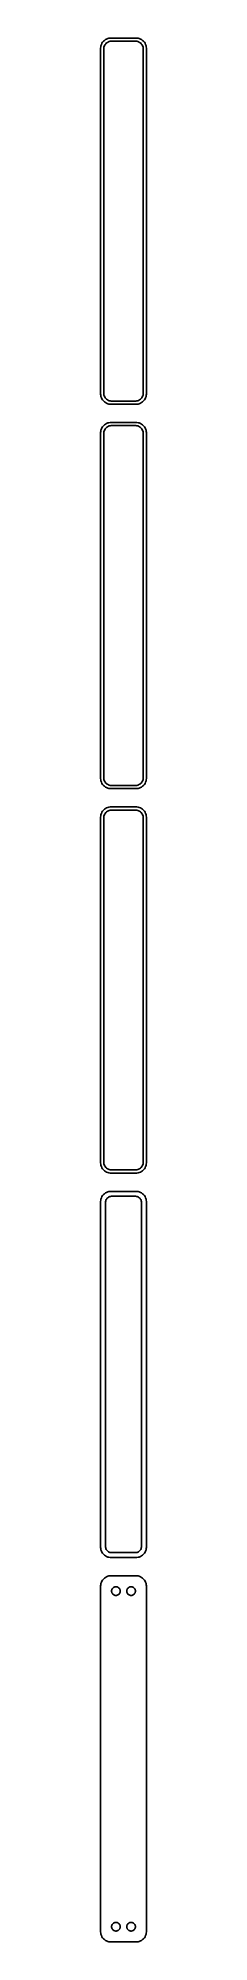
# Model space of a CAD drawing. Header units: metres. Extents: x -11 to 11, y 855 to 1791.
import ezdxf

# ---------------------------------------------------------------- set-up
doc = ezdxf.new("R2010")
doc.units = ezdxf.units.M

msp = doc.modelspace()

# ---------------------------------------------------------------- linework, layer by layer
for p, q in [((-10.8989, 1787.84), (-11.0929, 1787.24)), ((-10.6315, 1788.41), (-10.8989, 1787.84)), ((-10.2951, 1788.94), (-10.6315, 1788.41)), ((-9.89484, 1789.42), (-10.2951, 1788.94)), ((-9.43712, 1789.85), (-9.89484, 1789.42)), ((-8.92912, 1790.22), (-9.43712, 1789.85)), ((-9.25522, 1787.43), (-8.98605, 1787.85)), ((-8.98605, 1787.85), (-8.66586, 1788.24)), ((-8.37889, 1790.52), (-8.92912, 1790.22)), ((-8.66586, 1788.24), (-8.29968, 1788.58)), ((-7.79507, 1790.76), (-8.37889, 1790.52)), ((-8.29968, 1788.58), (-7.8933, 1788.88)), ((-7.8933, 1788.88), (-7.45311, 1789.12)), ((-7.1869, 1790.91), (-7.79507, 1790.76)), ((-7.45311, 1789.12), (-6.98605, 1789.3)), ((-6.56395, 1790.99), (-7.1869, 1790.91)), ((-6.98605, 1789.3), (-6.49951, 1789.43)), ((6.56395, 1790.99), (-6.56395, 1790.99)), ((-6.49951, 1789.43), (-6.00116, 1789.49)), ((-6.00116, 1789.49), (6.00116, 1789.49)), ((6.00116, 1789.49), (6.49951, 1789.43)), ((6.49951, 1789.43), (6.98605, 1789.3)), ((7.1869, 1790.91), (6.56395, 1790.99)), ((6.98605, 1789.3), (7.45311, 1789.12)), ((7.79507, 1790.76), (7.1869, 1790.91)), ((7.45311, 1789.12), (7.8933, 1788.88)), ((8.37889, 1790.52), (7.79507, 1790.76)), ((7.8933, 1788.88), (8.29968, 1788.58)), ((8.29968, 1788.58), (8.66586, 1788.24)), ((8.92912, 1790.22), (8.37889, 1790.52)), ((8.66586, 1788.24), (8.98605, 1787.85)), ((9.43712, 1789.85), (8.92912, 1790.22)), ((8.98605, 1787.85), (9.25522, 1787.43)), ((9.89484, 1789.42), (9.43712, 1789.85)), ((10.2951, 1788.94), (9.89484, 1789.42)), ((10.6315, 1788.41), (10.2951, 1788.94)), ((10.8989, 1787.84), (10.6315, 1788.41)), ((11.0929, 1787.24), (10.8989, 1787.84)), ((-11.2106, 1786.63), (-11.25, 1786)), ((-11.25, 1786), (-11.25, 1616)), ((-11.0929, 1787.24), (-11.2106, 1786.63)), ((-9.75, 1785.5), (-9.71844, 1786)), ((-9.75, 1616.5), (-9.75, 1785.5)), ((-9.71844, 1786), (-9.62433, 1786.49)), ((-9.62433, 1786.49), (-9.4691, 1786.97)), ((-9.4691, 1786.97), (-9.25522, 1787.43)), ((9.25522, 1787.43), (9.4691, 1786.97)), ((9.4691, 1786.97), (9.62433, 1786.49)), ((9.62433, 1786.49), (9.71844, 1786)), ((9.71844, 1786), (9.75, 1785.5)), ((9.75, 1785.5), (9.75, 1616.5)), ((11.2106, 1786.63), (11.0929, 1787.24)), ((11.25, 1786), (11.2106, 1786.63)), ((11.25, 1616), (11.25, 1786)), ((-11.25, 1616), (-11.2106, 1615.37)), ((-11.2106, 1615.37), (-11.0929, 1614.76)), ((-11.0929, 1614.76), (-10.8989, 1614.16)), ((-10.8989, 1614.16), (-10.6315, 1613.59)), ((-10.6315, 1613.59), (-10.2951, 1613.06)), ((-10.2951, 1613.06), (-9.89484, 1612.58)), ((-9.89484, 1612.58), (-9.43712, 1612.15)), ((-9.71844, 1616), (-9.75, 1616.5)), ((-9.62433, 1615.51), (-9.71844, 1616)), ((-9.4691, 1615.03), (-9.62433, 1615.51)), ((-9.25522, 1614.57), (-9.4691, 1615.03)), ((-9.43712, 1612.15), (-8.92912, 1611.78)), ((-8.98605, 1614.15), (-9.25522, 1614.57)), ((-8.66586, 1613.76), (-8.98605, 1614.15)), ((-8.92912, 1611.78), (-8.37889, 1611.48)), ((-8.29968, 1613.42), (-8.66586, 1613.76)), ((-8.37889, 1611.48), (-7.79507, 1611.24)), ((-7.8933, 1613.12), (-8.29968, 1613.42)), ((-7.45311, 1612.88), (-7.8933, 1613.12)), ((-7.79507, 1611.24), (-7.1869, 1611.09)), ((-6.98605, 1612.7), (-7.45311, 1612.88)), ((-7.1869, 1611.09), (-6.56395, 1611.01)), ((-6.49951, 1612.57), (-6.98605, 1612.7)), ((-6.56395, 1611.01), (6.56395, 1611.01)), ((-6.00116, 1612.51), (-6.49951, 1612.57)), ((6.00116, 1612.51), (-6.00116, 1612.51)), ((6.49951, 1612.57), (6.00116, 1612.51)), ((6.98605, 1612.7), (6.49951, 1612.57)), ((6.56395, 1611.01), (7.1869, 1611.09)), ((7.45311, 1612.88), (6.98605, 1612.7)), ((7.1869, 1611.09), (7.79507, 1611.24)), ((7.8933, 1613.12), (7.45311, 1612.88)), ((7.79507, 1611.24), (8.37889, 1611.48)), ((8.29968, 1613.42), (7.8933, 1613.12)), ((8.66586, 1613.76), (8.29968, 1613.42)), ((8.37889, 1611.48), (8.92912, 1611.78)), ((8.98605, 1614.15), (8.66586, 1613.76)), ((8.92912, 1611.78), (9.43712, 1612.15)), ((9.25522, 1614.57), (8.98605, 1614.15)), ((9.4691, 1615.03), (9.25522, 1614.57)), ((9.43712, 1612.15), (9.89484, 1612.58)), ((9.62433, 1615.51), (9.4691, 1615.03)), ((9.71844, 1616), (9.62433, 1615.51)), ((9.75, 1616.5), (9.71844, 1616)), ((9.89484, 1612.58), (10.2951, 1613.06)), ((10.2951, 1613.06), (10.6315, 1613.59)), ((10.6315, 1613.59), (10.8989, 1614.16)), ((10.8989, 1614.16), (11.0929, 1614.76)), ((11.0929, 1614.76), (11.2106, 1615.37)), ((11.2106, 1615.37), (11.25, 1616)), ((-9.43712, 1600.85), (-9.89484, 1600.42)), ((-8.92912, 1601.22), (-9.43712, 1600.85)), ((-8.37889, 1601.52), (-8.92912, 1601.22)), ((-7.79507, 1601.76), (-8.37889, 1601.52)), ((-7.1869, 1601.91), (-7.79507, 1601.76)), ((-6.56395, 1601.99), (-7.1869, 1601.91)), ((6.56395, 1601.99), (-6.56395, 1601.99)), ((7.1869, 1601.91), (6.56395, 1601.99)), ((7.79507, 1601.76), (7.1869, 1601.91)), ((8.37889, 1601.52), (7.79507, 1601.76)), ((8.92912, 1601.22), (8.37889, 1601.52)), ((9.43712, 1600.85), (8.92912, 1601.22)), ((9.89484, 1600.42), (9.43712, 1600.85)), ((-11.2106, 1597.63), (-11.25, 1597)), ((-11.25, 1597), (-11.25, 1427)), ((-11.0929, 1598.24), (-11.2106, 1597.63)), ((-10.8989, 1598.84), (-11.0929, 1598.24)), ((-10.6315, 1599.41), (-10.8989, 1598.84)), ((-10.2951, 1599.94), (-10.6315, 1599.41)), ((-9.89484, 1600.42), (-10.2951, 1599.94)), ((-9.75, 1596.5), (-9.71844, 1597)), ((-9.75, 1427.5), (-9.75, 1596.5)), ((-9.71844, 1597), (-9.62433, 1597.49)), ((-9.62433, 1597.49), (-9.4691, 1597.97)), ((-9.4691, 1597.97), (-9.25522, 1598.43)), ((-9.25522, 1598.43), (-8.98605, 1598.85)), ((-8.98605, 1598.85), (-8.66586, 1599.24)), ((-8.66586, 1599.24), (-8.29968, 1599.58)), ((-8.29968, 1599.58), (-7.8933, 1599.88)), ((-7.8933, 1599.88), (-7.45311, 1600.12)), ((-7.45311, 1600.12), (-6.98605, 1600.3)), ((-6.98605, 1600.3), (-6.49951, 1600.43)), ((-6.49951, 1600.43), (-6.00116, 1600.49)), ((-6.00116, 1600.49), (6.00116, 1600.49)), ((6.00116, 1600.49), (6.49951, 1600.43)), ((6.49951, 1600.43), (6.98605, 1600.3)), ((6.98605, 1600.3), (7.45311, 1600.12)), ((7.45311, 1600.12), (7.8933, 1599.88)), ((7.8933, 1599.88), (8.29968, 1599.58)), ((8.29968, 1599.58), (8.66586, 1599.24)), ((8.66586, 1599.24), (8.98605, 1598.85)), ((8.98605, 1598.85), (9.25522, 1598.43)), ((9.25522, 1598.43), (9.4691, 1597.97)), ((9.4691, 1597.97), (9.62433, 1597.49)), ((9.62433, 1597.49), (9.71844, 1597)), ((9.71844, 1597), (9.75, 1596.5)), ((9.75, 1596.5), (9.75, 1427.5)), ((10.2951, 1599.94), (9.89484, 1600.42)), ((10.6315, 1599.41), (10.2951, 1599.94)), ((10.8989, 1598.84), (10.6315, 1599.41)), ((11.0929, 1598.24), (10.8989, 1598.84)), ((11.2106, 1597.63), (11.0929, 1598.24)), ((11.25, 1597), (11.2106, 1597.63)), ((11.25, 1427), (11.25, 1597)), ((-11.25, 1427), (-11.2106, 1426.37)), ((-11.2106, 1426.37), (-11.0929, 1425.76)), ((-11.0929, 1425.76), (-10.8989, 1425.16)), ((-10.8989, 1425.16), (-10.6315, 1424.59)), ((-10.6315, 1424.59), (-10.2951, 1424.06)), ((-10.2951, 1424.06), (-9.89484, 1423.58)), ((-9.89484, 1423.58), (-9.43712, 1423.15)), ((-9.71844, 1427), (-9.75, 1427.5)), ((-9.62433, 1426.51), (-9.71844, 1427)), ((-9.4691, 1426.03), (-9.62433, 1426.51)), ((-9.25522, 1425.57), (-9.4691, 1426.03)), ((-9.43712, 1423.15), (-8.92912, 1422.78)), ((-8.98605, 1425.15), (-9.25522, 1425.57)), ((-8.66586, 1424.76), (-8.98605, 1425.15)), ((-8.92912, 1422.78), (-8.37889, 1422.48)), ((-8.29968, 1424.42), (-8.66586, 1424.76)), ((-7.8933, 1424.12), (-8.29968, 1424.42)), ((-7.45311, 1423.88), (-7.8933, 1424.12)), ((-6.98605, 1423.7), (-7.45311, 1423.88)), ((-6.49951, 1423.57), (-6.98605, 1423.7)), ((-6.00116, 1423.51), (-6.49951, 1423.57)), ((6.00116, 1423.51), (-6.00116, 1423.51)), ((6.49951, 1423.57), (6.00116, 1423.51)), ((6.98605, 1423.7), (6.49951, 1423.57)), ((7.45311, 1423.88), (6.98605, 1423.7)), ((7.8933, 1424.12), (7.45311, 1423.88)), ((8.29968, 1424.42), (7.8933, 1424.12)), ((8.66586, 1424.76), (8.29968, 1424.42)), ((8.37889, 1422.48), (8.92912, 1422.78)), ((8.98605, 1425.15), (8.66586, 1424.76)), ((8.92912, 1422.78), (9.43712, 1423.15)), ((9.25522, 1425.57), (8.98605, 1425.15)), ((9.4691, 1426.03), (9.25522, 1425.57)), ((9.43712, 1423.15), (9.89484, 1423.58)), ((9.62433, 1426.51), (9.4691, 1426.03)), ((9.71844, 1427), (9.62433, 1426.51)), ((9.75, 1427.5), (9.71844, 1427)), ((9.89484, 1423.58), (10.2951, 1424.06)), ((10.2951, 1424.06), (10.6315, 1424.59)), ((10.6315, 1424.59), (10.8989, 1425.16)), ((10.8989, 1425.16), (11.0929, 1425.76)), ((11.0929, 1425.76), (11.2106, 1426.37)), ((11.2106, 1426.37), (11.25, 1427)), ((-8.37889, 1422.48), (-7.79507, 1422.24)), ((-7.79507, 1422.24), (-7.1869, 1422.09)), ((-7.1869, 1422.09), (-6.56395, 1422.01)), ((-6.56395, 1422.01), (6.56395, 1422.01)), ((6.56395, 1422.01), (7.1869, 1422.09)), ((7.1869, 1422.09), (7.79507, 1422.24)), ((7.79507, 1422.24), (8.37889, 1422.48)), ((-11.2106, 1408.63), (-11.25, 1408)), ((-11.25, 1408), (-11.25, 1238)), ((-11.0929, 1409.24), (-11.2106, 1408.63)), ((-10.8989, 1409.84), (-11.0929, 1409.24)), ((-10.6315, 1410.41), (-10.8989, 1409.84)), ((-10.2951, 1410.94), (-10.6315, 1410.41)), ((-9.89484, 1411.42), (-10.2951, 1410.94)), ((-9.43712, 1411.85), (-9.89484, 1411.42)), ((-9.75, 1407.5), (-9.71844, 1408)), ((-9.75, 1238.5), (-9.75, 1407.5)), ((-9.71844, 1408), (-9.62433, 1408.49)), ((-9.62433, 1408.49), (-9.4691, 1408.97)), ((-9.4691, 1408.97), (-9.25522, 1409.43)), ((-8.92912, 1412.22), (-9.43712, 1411.85)), ((-9.25522, 1409.43), (-8.98605, 1409.85)), ((-8.98605, 1409.85), (-8.66586, 1410.24)), ((-8.37889, 1412.52), (-8.92912, 1412.22)), ((-8.66586, 1410.24), (-8.29968, 1410.58)), ((-7.79507, 1412.76), (-8.37889, 1412.52)), ((-8.29968, 1410.58), (-7.8933, 1410.88)), ((-7.8933, 1410.88), (-7.45311, 1411.12)), ((-7.1869, 1412.91), (-7.79507, 1412.76)), ((-7.45311, 1411.12), (-6.98605, 1411.3)), ((-6.56395, 1412.99), (-7.1869, 1412.91)), ((-6.98605, 1411.3), (-6.49951, 1411.43)), ((6.56395, 1412.99), (-6.56395, 1412.99)), ((-6.49951, 1411.43), (-6.00116, 1411.49)), ((-6.00116, 1411.49), (6.00116, 1411.49)), ((6.00116, 1411.49), (6.49951, 1411.43)), ((6.49951, 1411.43), (6.98605, 1411.3)), ((7.1869, 1412.91), (6.56395, 1412.99)), ((6.98605, 1411.3), (7.45311, 1411.12)), ((7.79507, 1412.76), (7.1869, 1412.91)), ((7.45311, 1411.12), (7.8933, 1410.88)), ((8.37889, 1412.52), (7.79507, 1412.76)), ((7.8933, 1410.88), (8.29968, 1410.58)), ((8.29968, 1410.58), (8.66586, 1410.24)), ((8.92912, 1412.22), (8.37889, 1412.52)), ((8.66586, 1410.24), (8.98605, 1409.85)), ((9.43712, 1411.85), (8.92912, 1412.22)), ((8.98605, 1409.85), (9.25522, 1409.43)), ((9.25522, 1409.43), (9.4691, 1408.97)), ((9.89484, 1411.42), (9.43712, 1411.85)), ((9.4691, 1408.97), (9.62433, 1408.49)), ((9.62433, 1408.49), (9.71844, 1408)), ((9.71844, 1408), (9.75, 1407.5)), ((9.75, 1407.5), (9.75, 1238.5)), ((10.2951, 1410.94), (9.89484, 1411.42)), ((10.6315, 1410.41), (10.2951, 1410.94)), ((10.8989, 1409.84), (10.6315, 1410.41)), ((11.0929, 1409.24), (10.8989, 1409.84)), ((11.2106, 1408.63), (11.0929, 1409.24)), ((11.25, 1408), (11.2106, 1408.63)), ((11.25, 1238), (11.25, 1408)), ((-11.25, 1238), (-11.2106, 1237.37)), ((-11.2106, 1237.37), (-11.0929, 1236.76)), ((-11.0929, 1236.76), (-10.8989, 1236.16)), ((-10.8989, 1236.16), (-10.6315, 1235.59)), ((-10.6315, 1235.59), (-10.2951, 1235.06)), ((-9.71844, 1238), (-9.75, 1238.5)), ((-9.62433, 1237.51), (-9.71844, 1238)), ((-9.4691, 1237.03), (-9.62433, 1237.51)), ((-9.25522, 1236.57), (-9.4691, 1237.03)), ((-8.98605, 1236.15), (-9.25522, 1236.57)), ((-8.66586, 1235.76), (-8.98605, 1236.15)), ((-8.29968, 1235.42), (-8.66586, 1235.76)), ((8.66586, 1235.76), (8.29968, 1235.42)), ((8.98605, 1236.15), (8.66586, 1235.76)), ((9.25522, 1236.57), (8.98605, 1236.15)), ((9.4691, 1237.03), (9.25522, 1236.57)), ((9.62433, 1237.51), (9.4691, 1237.03)), ((9.71844, 1238), (9.62433, 1237.51)), ((9.75, 1238.5), (9.71844, 1238)), ((10.2951, 1235.06), (10.6315, 1235.59)), ((10.6315, 1235.59), (10.8989, 1236.16)), ((10.8989, 1236.16), (11.0929, 1236.76)), ((11.0929, 1236.76), (11.2106, 1237.37)), ((11.2106, 1237.37), (11.25, 1238)), ((-10.2951, 1235.06), (-9.89484, 1234.58)), ((-9.89484, 1234.58), (-9.43712, 1234.15)), ((-9.43712, 1234.15), (-8.92912, 1233.78)), ((-8.92912, 1233.78), (-8.37889, 1233.48)), ((-8.37889, 1233.48), (-7.79507, 1233.24)), ((-7.8933, 1235.12), (-8.29968, 1235.42)), ((-7.45311, 1234.88), (-7.8933, 1235.12)), ((-7.79507, 1233.24), (-7.1869, 1233.09)), ((-6.98605, 1234.7), (-7.45311, 1234.88)), ((-7.1869, 1233.09), (-6.56395, 1233.01)), ((-6.49951, 1234.57), (-6.98605, 1234.7)), ((-6.56395, 1233.01), (6.56395, 1233.01)), ((-6.00116, 1234.51), (-6.49951, 1234.57)), ((6.00116, 1234.51), (-6.00116, 1234.51)), ((6.49951, 1234.57), (6.00116, 1234.51)), ((6.98605, 1234.7), (6.49951, 1234.57)), ((6.56395, 1233.01), (7.1869, 1233.09)), ((7.45311, 1234.88), (6.98605, 1234.7)), ((7.1869, 1233.09), (7.79507, 1233.24)), ((7.8933, 1235.12), (7.45311, 1234.88)), ((7.79507, 1233.24), (8.37889, 1233.48)), ((8.29968, 1235.42), (7.8933, 1235.12)), ((8.37889, 1233.48), (8.92912, 1233.78)), ((8.92912, 1233.78), (9.43712, 1234.15)), ((9.43712, 1234.15), (9.89484, 1234.58)), ((9.89484, 1234.58), (10.2951, 1235.06)), ((-11.2106, 1219.63), (-11.25, 1219)), ((-11.25, 1219), (-11.25, 1049)), ((-11.0929, 1220.24), (-11.2106, 1219.63)), ((-10.8989, 1220.84), (-11.0929, 1220.24)), ((-10.6315, 1221.41), (-10.8989, 1220.84)), ((-10.2951, 1221.94), (-10.6315, 1221.41)), ((-9.89484, 1222.42), (-10.2951, 1221.94)), ((-9.43712, 1222.85), (-9.89484, 1222.42)), ((-8.92912, 1223.22), (-9.43712, 1222.85)), ((-8.37889, 1223.52), (-8.92912, 1223.22)), ((-8.86292, 1218.5), (-8.83836, 1218.89)), ((-8.86292, 1049.5), (-8.86292, 1218.5)), ((-8.83836, 1218.89), (-8.76512, 1219.27)), ((-8.76512, 1219.27), (-8.64432, 1219.65)), ((-8.64432, 1219.65), (-8.47786, 1220)), ((-8.47786, 1220), (-8.2684, 1220.33)), ((-7.79507, 1223.76), (-8.37889, 1223.52)), ((-8.2684, 1220.33), (-8.01921, 1220.63)), ((-8.01921, 1220.63), (-7.73424, 1220.9)), ((-7.1869, 1223.91), (-7.79507, 1223.76)), ((-7.73424, 1220.9), (-7.41798, 1221.13)), ((-7.41798, 1221.13), (-7.07541, 1221.32)), ((-6.56395, 1223.99), (-7.1869, 1223.91)), ((-7.07541, 1221.32), (-6.71194, 1221.46)), ((-6.71194, 1221.46), (-6.3333, 1221.56)), ((6.56395, 1223.99), (-6.56395, 1223.99)), ((-6.3333, 1221.56), (-5.94545, 1221.61)), ((-5.94545, 1221.61), (5.94545, 1221.61)), ((5.94545, 1221.61), (6.3333, 1221.56)), ((6.3333, 1221.56), (6.71194, 1221.46)), ((7.1869, 1223.91), (6.56395, 1223.99)), ((6.71194, 1221.46), (7.07541, 1221.32)), ((7.07541, 1221.32), (7.41798, 1221.13)), ((7.79507, 1223.76), (7.1869, 1223.91)), ((7.41798, 1221.13), (7.73424, 1220.9)), ((7.73424, 1220.9), (8.01921, 1220.63)), ((8.37889, 1223.52), (7.79507, 1223.76)), ((8.01921, 1220.63), (8.2684, 1220.33)), ((8.2684, 1220.33), (8.47786, 1220)), ((8.92912, 1223.22), (8.37889, 1223.52)), ((8.47786, 1220), (8.64432, 1219.65)), ((8.64432, 1219.65), (8.76512, 1219.27)), ((8.76512, 1219.27), (8.83836, 1218.89)), ((8.83836, 1218.89), (8.86292, 1218.5)), ((8.86292, 1218.5), (8.86292, 1049.5)), ((9.43712, 1222.85), (8.92912, 1223.22)), ((9.89484, 1222.42), (9.43712, 1222.85)), ((10.2951, 1221.94), (9.89484, 1222.42)), ((10.6315, 1221.41), (10.2951, 1221.94)), ((10.8989, 1220.84), (10.6315, 1221.41)), ((11.0929, 1220.24), (10.8989, 1220.84)), ((11.2106, 1219.63), (11.0929, 1220.24)), ((11.25, 1219), (11.2106, 1219.63)), ((11.25, 1049), (11.25, 1219)), ((-11.25, 1049), (-11.2106, 1048.37)), ((-11.2106, 1048.37), (-11.0929, 1047.76)), ((-8.83836, 1049.11), (-8.86292, 1049.5)), ((-8.76512, 1048.73), (-8.83836, 1049.11)), ((-8.64432, 1048.35), (-8.76512, 1048.73)), ((-8.47786, 1048), (-8.64432, 1048.35)), ((8.64432, 1048.35), (8.47786, 1048)), ((8.76512, 1048.73), (8.64432, 1048.35)), ((8.83836, 1049.11), (8.76512, 1048.73)), ((8.86292, 1049.5), (8.83836, 1049.11)), ((11.0929, 1047.76), (11.2106, 1048.37)), ((11.2106, 1048.37), (11.25, 1049)), ((-11.0929, 1047.76), (-10.8989, 1047.16)), ((-10.8989, 1047.16), (-10.6315, 1046.59)), ((-10.6315, 1046.59), (-10.2951, 1046.06)), ((-10.2951, 1046.06), (-9.89484, 1045.58)), ((-9.89484, 1045.58), (-9.43712, 1045.15)), ((-9.43712, 1045.15), (-8.92912, 1044.78)), ((-8.92912, 1044.78), (-8.37889, 1044.48)), ((-8.2684, 1047.67), (-8.47786, 1048)), ((-8.37889, 1044.48), (-7.79507, 1044.24)), ((-8.01921, 1047.37), (-8.2684, 1047.67)), ((-7.73424, 1047.1), (-8.01921, 1047.37)), ((-7.79507, 1044.24), (-7.1869, 1044.09)), ((-7.41798, 1046.87), (-7.73424, 1047.1)), ((-7.07541, 1046.68), (-7.41798, 1046.87)), ((-7.1869, 1044.09), (-6.56395, 1044.01)), ((-6.71194, 1046.54), (-7.07541, 1046.68)), ((-6.3333, 1046.44), (-6.71194, 1046.54)), ((-6.56395, 1044.01), (6.56395, 1044.01)), ((-5.94545, 1046.39), (-6.3333, 1046.44)), ((5.94545, 1046.39), (-5.94545, 1046.39)), ((6.3333, 1046.44), (5.94545, 1046.39)), ((6.71194, 1046.54), (6.3333, 1046.44)), ((6.56395, 1044.01), (7.1869, 1044.09)), ((7.07541, 1046.68), (6.71194, 1046.54)), ((7.41798, 1046.87), (7.07541, 1046.68)), ((7.1869, 1044.09), (7.79507, 1044.24)), ((7.73424, 1047.1), (7.41798, 1046.87)), ((8.01921, 1047.37), (7.73424, 1047.1)), ((7.79507, 1044.24), (8.37889, 1044.48)), ((8.2684, 1047.67), (8.01921, 1047.37)), ((8.47786, 1048), (8.2684, 1047.67)), ((8.37889, 1044.48), (8.92912, 1044.78)), ((8.92912, 1044.78), (9.43712, 1045.15)), ((9.43712, 1045.15), (9.89484, 1045.58)), ((9.89484, 1045.58), (10.2951, 1046.06)), ((10.2951, 1046.06), (10.6315, 1046.59)), ((10.6315, 1046.59), (10.8989, 1047.16)), ((10.8989, 1047.16), (11.0929, 1047.76)), ((-11.2106, 1030.63), (-11.25, 1030)), ((-11.25, 1030), (-11.25, 860)), ((-11.0929, 1031.24), (-11.2106, 1030.63)), ((-10.8989, 1031.84), (-11.0929, 1031.24)), ((-10.6315, 1032.41), (-10.8989, 1031.84)), ((-10.2951, 1032.94), (-10.6315, 1032.41)), ((-9.89484, 1033.42), (-10.2951, 1032.94)), ((-9.43712, 1033.85), (-9.89484, 1033.42)), ((-8.92912, 1034.22), (-9.43712, 1033.85)), ((-8.37889, 1034.52), (-8.92912, 1034.22)), ((-7.79507, 1034.76), (-8.37889, 1034.52)), ((-7.1869, 1034.91), (-7.79507, 1034.76)), ((-6.56395, 1034.99), (-7.1869, 1034.91)), ((6.56395, 1034.99), (-6.56395, 1034.99)), ((-4.40984, 1029.53), (-4.1501, 1029.6)), ((-4.1501, 1029.6), (-3.88406, 1029.63)), ((-3.88406, 1029.63), (-3.61592, 1029.63)), ((-3.61592, 1029.63), (-3.34988, 1029.6)), ((-3.34988, 1029.6), (-3.09015, 1029.53)), ((3.09015, 1029.53), (3.34988, 1029.6)), ((3.34988, 1029.6), (3.61592, 1029.63)), ((3.61592, 1029.63), (3.88406, 1029.63)), ((3.88406, 1029.63), (4.1501, 1029.6)), ((4.1501, 1029.6), (4.40984, 1029.53)), ((7.1869, 1034.91), (6.56395, 1034.99)), ((7.79507, 1034.76), (7.1869, 1034.91)), ((8.37889, 1034.52), (7.79507, 1034.76)), ((8.92912, 1034.22), (8.37889, 1034.52)), ((9.43712, 1033.85), (8.92912, 1034.22)), ((9.89484, 1033.42), (9.43712, 1033.85)), ((10.2951, 1032.94), (9.89484, 1033.42)), ((10.6315, 1032.41), (10.2951, 1032.94)), ((10.8989, 1031.84), (10.6315, 1032.41)), ((11.0929, 1031.24), (10.8989, 1031.84)), ((11.2106, 1030.63), (11.0929, 1031.24)), ((11.25, 1030), (11.2106, 1030.63)), ((11.25, 860), (11.25, 1030)), ((-5.88528, 1027.5), (-5.86845, 1027.77)), ((-5.86845, 1027.23), (-5.88528, 1027.5)), ((-5.86845, 1027.77), (-5.81821, 1028.03)), ((-5.81821, 1026.97), (-5.86845, 1027.23)), ((-5.81821, 1028.03), (-5.73534, 1028.29)), ((-5.73534, 1026.71), (-5.81821, 1026.97)), ((-5.73534, 1028.29), (-5.62117, 1028.53)), ((-5.62117, 1026.47), (-5.73534, 1026.71)), ((-5.62117, 1028.53), (-5.47748, 1028.76)), ((-5.47748, 1026.24), (-5.62117, 1026.47)), ((-5.47748, 1028.76), (-5.30655, 1028.96)), ((-5.30655, 1026.04), (-5.47748, 1026.24)), ((-5.30655, 1028.96), (-5.11108, 1029.15)), ((-5.11108, 1025.85), (-5.30655, 1026.04)), ((-5.11108, 1029.15), (-4.89413, 1029.3)), ((-4.89413, 1025.7), (-5.11108, 1025.85)), ((-4.89413, 1029.3), (-4.65915, 1029.43)), ((-4.65915, 1025.57), (-4.89413, 1025.7)), ((-4.65915, 1029.43), (-4.40984, 1029.53)), ((-4.40984, 1025.47), (-4.65915, 1025.57)), ((-4.1501, 1025.4), (-4.40984, 1025.47)), ((-3.88406, 1025.37), (-4.1501, 1025.4)), ((-3.61592, 1025.37), (-3.88406, 1025.37)), ((-3.34988, 1025.4), (-3.61592, 1025.37)), ((-3.09015, 1025.47), (-3.34988, 1025.4)), ((-3.09015, 1029.53), (-2.84084, 1029.43)), ((-2.84084, 1025.57), (-3.09015, 1025.47)), ((-2.84084, 1029.43), (-2.60585, 1029.3)), ((-2.60585, 1025.7), (-2.84084, 1025.57)), ((-2.60585, 1029.3), (-2.3889, 1029.15)), ((-2.3889, 1025.85), (-2.60585, 1025.7)), ((-2.3889, 1029.15), (-2.19344, 1028.96)), ((-2.19344, 1026.04), (-2.3889, 1025.85)), ((-2.19344, 1028.96), (-2.02251, 1028.76)), ((-2.02251, 1026.24), (-2.19344, 1026.04)), ((-2.02251, 1028.76), (-1.87881, 1028.53)), ((-1.87881, 1026.47), (-2.02251, 1026.24)), ((-1.87881, 1028.53), (-1.76465, 1028.29)), ((-1.76465, 1026.71), (-1.87881, 1026.47)), ((-1.76465, 1028.29), (-1.68178, 1028.03)), ((-1.68178, 1026.97), (-1.76465, 1026.71)), ((-1.68178, 1028.03), (-1.63153, 1027.77)), ((-1.63153, 1027.23), (-1.68178, 1026.97)), ((-1.63153, 1027.77), (-1.6147, 1027.5)), ((-1.6147, 1027.5), (-1.63153, 1027.23)), ((1.6147, 1027.5), (1.63153, 1027.77)), ((1.63153, 1027.23), (1.6147, 1027.5)), ((1.63153, 1027.77), (1.68178, 1028.03)), ((1.68178, 1026.97), (1.63153, 1027.23)), ((1.68178, 1028.03), (1.76465, 1028.29)), ((1.76465, 1026.71), (1.68178, 1026.97)), ((1.76465, 1028.29), (1.87881, 1028.53)), ((1.87881, 1026.47), (1.76465, 1026.71)), ((1.87881, 1028.53), (2.02251, 1028.76)), ((2.02251, 1026.24), (1.87881, 1026.47)), ((2.02251, 1028.76), (2.19344, 1028.96)), ((2.19344, 1026.04), (2.02251, 1026.24)), ((2.19344, 1028.96), (2.3889, 1029.15)), ((2.3889, 1025.85), (2.19344, 1026.04)), ((2.3889, 1029.15), (2.60585, 1029.3)), ((2.60585, 1025.7), (2.3889, 1025.85)), ((2.60585, 1029.3), (2.84084, 1029.43)), ((2.84084, 1025.57), (2.60585, 1025.7)), ((2.84084, 1029.43), (3.09015, 1029.53)), ((3.09015, 1025.47), (2.84084, 1025.57)), ((3.34988, 1025.4), (3.09015, 1025.47)), ((3.61592, 1025.37), (3.34988, 1025.4)), ((3.88406, 1025.37), (3.61592, 1025.37)), ((4.1501, 1025.4), (3.88406, 1025.37)), ((4.40984, 1025.47), (4.1501, 1025.4)), ((4.40984, 1029.53), (4.65915, 1029.43)), ((4.65915, 1025.57), (4.40984, 1025.47)), ((4.65915, 1029.43), (4.89413, 1029.3)), ((4.89413, 1025.7), (4.65915, 1025.57)), ((4.89413, 1029.3), (5.11108, 1029.15)), ((5.11108, 1025.85), (4.89413, 1025.7)), ((5.11108, 1029.15), (5.30655, 1028.96)), ((5.30655, 1026.04), (5.11108, 1025.85)), ((5.30655, 1028.96), (5.47748, 1028.76)), ((5.47748, 1026.24), (5.30655, 1026.04)), ((5.47748, 1028.76), (5.62117, 1028.53)), ((5.62117, 1026.47), (5.47748, 1026.24)), ((5.62117, 1028.53), (5.73534, 1028.29)), ((5.73534, 1026.71), (5.62117, 1026.47)), ((5.73534, 1028.29), (5.81821, 1028.03)), ((5.81821, 1026.97), (5.73534, 1026.71)), ((5.81821, 1028.03), (5.86845, 1027.77)), ((5.86845, 1027.23), (5.81821, 1026.97)), ((5.86845, 1027.77), (5.88528, 1027.5)), ((5.88528, 1027.5), (5.86845, 1027.23)), ((-5.88528, 862.5), (-5.86845, 862.768)), ((-5.86845, 862.232), (-5.88528, 862.5)), ((-5.86845, 862.768), (-5.81821, 863.031)), ((-5.81821, 861.969), (-5.86845, 862.232)), ((-5.81821, 863.031), (-5.73534, 863.286)), ((-5.73534, 861.714), (-5.81821, 861.969)), ((-5.73534, 863.286), (-5.62117, 863.529)), ((-5.62117, 861.471), (-5.73534, 861.714)), ((-5.62117, 863.529), (-5.47748, 863.755)), ((-5.47748, 861.245), (-5.62117, 861.471)), ((-5.47748, 863.755), (-5.30655, 863.962)), ((-5.30655, 861.038), (-5.47748, 861.245)), ((-5.30655, 863.962), (-5.11108, 864.145)), ((-5.11108, 864.145), (-4.89413, 864.303)), ((-4.89413, 864.303), (-4.65915, 864.432)), ((-4.65915, 864.432), (-4.40984, 864.531)), ((-4.40984, 864.531), (-4.1501, 864.597)), ((-4.1501, 864.597), (-3.88406, 864.631)), ((-3.88406, 864.631), (-3.61592, 864.631)), ((-3.61592, 864.631), (-3.34988, 864.597)), ((-3.34988, 864.597), (-3.09015, 864.531)), ((-3.09015, 864.531), (-2.84084, 864.432)), ((-2.84084, 864.432), (-2.60585, 864.303)), ((-2.60585, 864.303), (-2.3889, 864.145)), ((-2.3889, 864.145), (-2.19344, 863.962)), ((-2.19344, 863.962), (-2.02251, 863.755)), ((-2.02251, 861.245), (-2.19344, 861.038)), ((-2.02251, 863.755), (-1.87881, 863.529)), ((-1.87881, 861.471), (-2.02251, 861.245)), ((-1.87881, 863.529), (-1.76465, 863.286)), ((-1.76465, 861.714), (-1.87881, 861.471)), ((-1.76465, 863.286), (-1.68178, 863.031)), ((-1.68178, 861.969), (-1.76465, 861.714)), ((-1.68178, 863.031), (-1.63153, 862.768)), ((-1.63153, 862.232), (-1.68178, 861.969)), ((-1.63153, 862.768), (-1.6147, 862.5)), ((-1.6147, 862.5), (-1.63153, 862.232)), ((1.6147, 862.5), (1.63153, 862.768)), ((1.63153, 862.232), (1.6147, 862.5)), ((1.63153, 862.768), (1.68178, 863.031)), ((1.68178, 861.969), (1.63153, 862.232)), ((1.68178, 863.031), (1.76465, 863.286)), ((1.76465, 861.714), (1.68178, 861.969)), ((1.76465, 863.286), (1.87881, 863.529)), ((1.87881, 861.471), (1.76465, 861.714)), ((1.87881, 863.529), (2.02251, 863.755)), ((2.02251, 861.245), (1.87881, 861.471)), ((2.02251, 863.755), (2.19344, 863.962)), ((2.19344, 861.038), (2.02251, 861.245)), ((2.19344, 863.962), (2.3889, 864.145)), ((2.3889, 864.145), (2.60585, 864.303)), ((2.60585, 864.303), (2.84084, 864.432)), ((2.84084, 864.432), (3.09015, 864.531)), ((3.09015, 864.531), (3.34988, 864.597)), ((3.34988, 864.597), (3.61592, 864.631)), ((3.61592, 864.631), (3.88406, 864.631)), ((3.88406, 864.631), (4.1501, 864.597)), ((4.1501, 864.597), (4.40984, 864.531)), ((4.40984, 864.531), (4.65915, 864.432)), ((4.65915, 864.432), (4.89413, 864.303)), ((4.89413, 864.303), (5.11108, 864.145)), ((5.11108, 864.145), (5.30655, 863.962)), ((5.30655, 863.962), (5.47748, 863.755)), ((5.47748, 861.245), (5.30655, 861.038)), ((5.47748, 863.755), (5.62117, 863.529)), ((5.62117, 861.471), (5.47748, 861.245)), ((5.62117, 863.529), (5.73534, 863.286)), ((5.73534, 861.714), (5.62117, 861.471)), ((5.73534, 863.286), (5.81821, 863.031)), ((5.81821, 861.969), (5.73534, 861.714)), ((5.81821, 863.031), (5.86845, 862.768)), ((5.86845, 862.232), (5.81821, 861.969)), ((5.86845, 862.768), (5.88528, 862.5)), ((5.88528, 862.5), (5.86845, 862.232)), ((-11.25, 860), (-11.2106, 859.373)), ((-11.2106, 859.373), (-11.0929, 858.757)), ((-11.0929, 858.757), (-10.8989, 858.159)), ((-10.8989, 858.159), (-10.6315, 857.591)), ((-10.6315, 857.591), (-10.2951, 857.061)), ((-10.2951, 857.061), (-9.89484, 856.577)), ((-9.89484, 856.577), (-9.43712, 856.147)), ((-9.43712, 856.147), (-8.92912, 855.778)), ((-8.92912, 855.778), (-8.37889, 855.476)), ((-8.37889, 855.476), (-7.79507, 855.245)), ((-7.79507, 855.245), (-7.1869, 855.089)), ((-7.1869, 855.089), (-6.56395, 855.01)), ((-6.56395, 855.01), (6.56395, 855.01)), ((-5.11108, 860.855), (-5.30655, 861.038)), ((-4.89413, 860.697), (-5.11108, 860.855)), ((-4.65915, 860.568), (-4.89413, 860.697)), ((-4.40984, 860.469), (-4.65915, 860.568)), ((-4.1501, 860.403), (-4.40984, 860.469)), ((-3.88406, 860.369), (-4.1501, 860.403)), ((-3.61592, 860.369), (-3.88406, 860.369)), ((-3.34988, 860.403), (-3.61592, 860.369)), ((-3.09015, 860.469), (-3.34988, 860.403)), ((-2.84084, 860.568), (-3.09015, 860.469)), ((-2.60585, 860.697), (-2.84084, 860.568)), ((-2.3889, 860.855), (-2.60585, 860.697)), ((-2.19344, 861.038), (-2.3889, 860.855)), ((2.3889, 860.855), (2.19344, 861.038)), ((2.60585, 860.697), (2.3889, 860.855)), ((2.84084, 860.568), (2.60585, 860.697)), ((3.09015, 860.469), (2.84084, 860.568)), ((3.34988, 860.403), (3.09015, 860.469)), ((3.61592, 860.369), (3.34988, 860.403)), ((3.88406, 860.369), (3.61592, 860.369)), ((4.1501, 860.403), (3.88406, 860.369)), ((4.40984, 860.469), (4.1501, 860.403)), ((4.65915, 860.568), (4.40984, 860.469)), ((4.89413, 860.697), (4.65915, 860.568)), ((5.11108, 860.855), (4.89413, 860.697)), ((5.30655, 861.038), (5.11108, 860.855)), ((6.56395, 855.01), (7.1869, 855.089)), ((7.1869, 855.089), (7.79507, 855.245)), ((7.79507, 855.245), (8.37889, 855.476)), ((8.37889, 855.476), (8.92912, 855.778)), ((8.92912, 855.778), (9.43712, 856.147)), ((9.43712, 856.147), (9.89484, 856.577)), ((9.89484, 856.577), (10.2951, 857.061)), ((10.2951, 857.061), (10.6315, 857.591)), ((10.6315, 857.591), (10.8989, 858.159)), ((10.8989, 858.159), (11.0929, 858.757)), ((11.0929, 858.757), (11.2106, 859.373)), ((11.2106, 859.373), (11.25, 860))]:
    msp.add_line(p, q)

doc.saveas('drawing.dxf')
